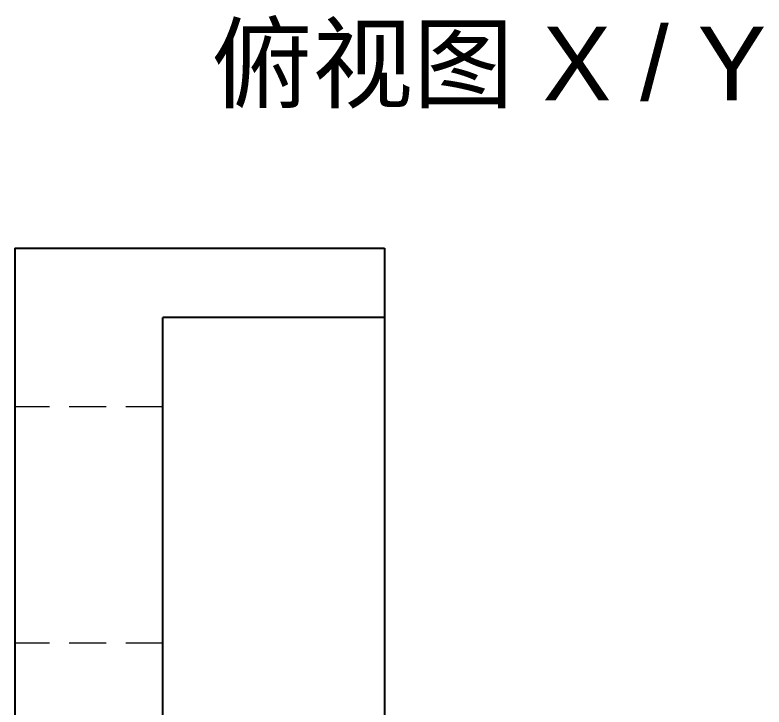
# Paper-space layout '01_三视图' of a CAD drawing. Header units: millimetres. Extents: x 8 to 452, y 8 to 289.
# Drawn here: x 141.76 to 172.17, y 103.36 to 131.47 of the extents above; entities that cross this region are included whole.
import ezdxf
from ezdxf.enums import TextEntityAlignment as Align

# ---------------------------------------------------------------- set-up
doc = ezdxf.new("R2010")
doc.units = ezdxf.units.MM
doc.linetypes.add('S45_HIDDEN', pattern=[2.3, 1.5, -0.8])
for name, color, linetype, lineweight in [('ANNOTATIONS', 7, 'CONTINUOUS', 18), ('HIDDEN', 7, 'S45_HIDDEN', 13), ('VISIBLE', 7, 'CONTINUOUS', 25)]:
    doc.layers.add(name, color=color, linetype=linetype, lineweight=lineweight)
doc.styles.add('CJK', font='Arial Unicode.ttf')

psp = doc.layouts.new('01_三视图')

# ---------------------------------------------------------------- linework, layer by layer
at = {"layer": 'HIDDEN'}
for points in [[(147.764, 102.312), (147.764, 102.524), (147.764, 103.148), (147.764, 104.153), (147.764, 105.489), (147.764, 107.089), (147.764, 108.872), (147.764, 110.75), (147.764, 112.628), (147.764, 114.411), (147.764, 116.011), (147.764, 117.347), (147.764, 118.352), (147.764, 118.976), (147.764, 119.187)], [(156.764, 103.362), (156.764, 104.256), (156.764, 105.38), (156.764, 106.693), (156.764, 108.151), (156.764, 109.7), (156.764, 111.287), (156.764, 112.854), (156.764, 114.347), (156.764, 115.713), (156.764, 116.903), (156.764, 117.875), (156.764, 118.596), (156.764, 119.038), (156.764, 119.187)], [(141.764, 110.75), (141.764, 111.287), (141.764, 111.818), (141.764, 112.335), (141.764, 112.833), (141.764, 113.304), (141.764, 113.743), (141.764, 114.144), (141.764, 114.503), (141.764, 114.814), (141.764, 115.075), (141.764, 115.281), (141.764, 115.43), (141.764, 115.52), (141.764, 115.55)], [(141.764, 115.55), (141.764, 115.43), (141.764, 115.075), (141.764, 114.503), (141.764, 113.743), (141.764, 112.833), (141.764, 111.818), (141.764, 110.75), (141.764, 109.682), (141.764, 108.667), (141.764, 107.757), (141.764, 106.997), (141.764, 106.425), (141.764, 106.07), (141.764, 105.95)], [(147.764, 115.55), (141.764, 115.55)], [(147.764, 105.95), (147.764, 106.07), (147.764, 106.425), (147.764, 106.997), (147.764, 107.757), (147.764, 108.667), (147.764, 109.682), (147.764, 110.75), (147.764, 111.818), (147.764, 112.833), (147.764, 113.743), (147.764, 114.503), (147.764, 115.075), (147.764, 115.43), (147.764, 115.55)], [(147.764, 115.55), (147.764, 115.52), (147.764, 115.43), (147.764, 115.281), (147.764, 115.075), (147.764, 114.814), (147.764, 114.503), (147.764, 114.144), (147.764, 113.743), (147.764, 113.304), (147.764, 112.833), (147.764, 112.335), (147.764, 111.818), (147.764, 111.287), (147.764, 110.75)], [(141.764, 105.95), (141.764, 105.98), (141.764, 106.07), (141.764, 106.219), (141.764, 106.425), (141.764, 106.686), (141.764, 106.997), (141.764, 107.356), (141.764, 107.757), (141.764, 108.196), (141.764, 108.667), (141.764, 109.165), (141.764, 109.682), (141.764, 110.213), (141.764, 110.75)], [(147.764, 110.75), (147.764, 110.213), (147.764, 109.682), (147.764, 109.165), (147.764, 108.667), (147.764, 108.196), (147.764, 107.757), (147.764, 107.356), (147.764, 106.997), (147.764, 106.686), (147.764, 106.425), (147.764, 106.219), (147.764, 106.07), (147.764, 105.98), (147.764, 105.95)], [(147.764, 105.95), (141.764, 105.95)], [(156.779, 102.926), (156.779, 102.953), (156.779, 102.981), (156.779, 103.01), (156.779, 103.039), (156.779, 103.069), (156.779, 103.099), (156.779, 103.13), (156.779, 103.162), (156.779, 103.194), (156.779, 103.226), (156.779, 103.259), (156.779, 103.293), (156.779, 103.327), (156.779, 103.362)]]:
    psp.add_lwpolyline(points, dxfattribs=at)
at = {"layer": 'VISIBLE'}
for points in [[(141.764, 122), (141.764, 62)], [(141.764, 122), (156.764, 122)], [(156.764, 122), (156.764, 119.187)], [(156.764, 119.187), (147.764, 119.187)], [(147.764, 102.312), (147.764, 119.187)], [(156.764, 119.187), (156.764, 118.976), (156.764, 118.352), (156.764, 117.347), (156.764, 116.011), (156.764, 114.411), (156.764, 112.628), (156.764, 110.75), (156.764, 108.872), (156.764, 107.089), (156.764, 105.489), (156.764, 104.153), (156.764, 103.148), (156.764, 102.524), (156.764, 102.312)]]:
    psp.add_lwpolyline(points, dxfattribs=at)

# ---------------------------------------------------------------- texts
at = {"layer": 'ANNOTATIONS', "style": 'CJK'}
psp.add_text('俯视图 X / Y', height=3, dxfattribs=at).set_placement((161, 128), align=Align.CENTER)

doc.saveas('drawing.dxf')
